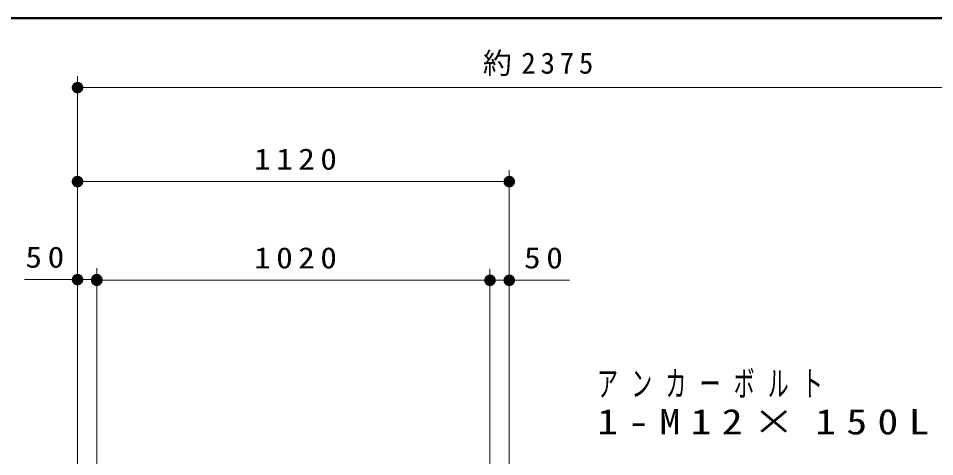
# Model space of a CAD drawing. Units: millimetres on the paper, scale 1:30. Extents: x -365 to 0, y -40 to 257.
# Drawn here: x -311.1 to -231.8, y 219.1 to 257 of the extents above; entities that cross this region are included whole.
import ezdxf

# ---------------------------------------------------------------- set-up
doc = ezdxf.new("R2010")
doc.units = ezdxf.units.MM
doc.layers.add('LY_1', color=7, linetype='Continuous', lineweight=13)
doc.styles.add('ＭＳ ゴシック', font='')
doc.styles.get('ＭＳ ゴシック').set_extended_font_data('MS Gothic')

# ---------------------------------------------------------------- blocks, each defined once
blk = doc.blocks.new('filled_dot')
at = {"color": 0, "linetype": 'Continuous', "lineweight": -2, "const_width": 1.25}
blk.add_lwpolyline([(-0.625, 0, 1), (0.625, 0, 1)], format="xyb", close=True, dxfattribs=at)

msp = doc.modelspace()

# ---------------------------------------------------------------- linework, layer by layer
at = {"layer": 'LY_1', "lineweight": 50}
msp.add_line((0, 257), (-365, 257), dxfattribs=at)
at = {"layer": 'LY_1'}
for p, q in [((-305.934, 213.671), (-305.934, 252.005)), ((-305.934, 251.005), (-226.722, 251.005)), ((-305.934, 213.671), (-305.934, 243.878)), ((-268.601, 196.505), (-268.601, 243.878)), ((-305.934, 242.878), (-268.601, 242.878)), ((-305.934, 213.671), (-305.934, 235.397)), ((-304.268, 216.505), (-304.268, 235.397)), ((-270.268, 202.338), (-270.268, 235.338)), ((-268.601, 196.505), (-268.601, 235.338)), ((-310.515, 234.397), (-304.268, 234.397)), ((-304.268, 234.338), (-270.268, 234.338)), ((-270.268, 234.338), (-263.4, 234.338))]:
    msp.add_line(p, q, dxfattribs=at)

# ---------------------------------------------------------------- block references
at = {"layer": 'LY_1', "xscale": 0.4, "yscale": 0.4}
for p in [(-305.934, 251.005), (-305.934, 242.878), (-305.934, 234.397), (-304.268, 234.338), (-270.268, 234.338)]:
    msp.add_blockref('filled_dot', p, dxfattribs=at)
at = {"layer": 'LY_1', "xscale": 0.4, "yscale": 0.4, "rotation": 180}
for p in [(-268.601, 242.878), (-304.268, 234.397), (-270.268, 234.338), (-268.601, 234.338)]:
    msp.add_blockref('filled_dot', p, dxfattribs=at)

# ---------------------------------------------------------------- texts
at = {"layer": 'LY_1', "style": 'ＭＳ ゴシック'}
for s, insert, char_height, attachment_point in [('\\T1.33;約2375', (-265.901, 252.005), 1.833, 8), ('\\T1.33;\\W1.15;1120', (-286.846, 243.878), 1.833, 8), ('\\T1.34;\\W1.15;50', (-308.515, 235.397), 1.833, 8), ('\\T1.33;\\W1.15;1020', (-286.846, 235.338), 1.833, 8), ('\\T1.34;\\W1.15;50', (-265.4, 235.338), 1.833, 8), ('\\T1.64;\\W0.6;アンカーボルト', (-260.995, 226.508), 2.199, 1), ('\\T1.5;\\W1.2;1-M12×150L', (-260.995, 223.208), 2.199, 1)]:
    msp.add_mtext(s, dxfattribs=dict(at, insert=insert, char_height=char_height, attachment_point=attachment_point))

doc.saveas('drawing.dxf')
